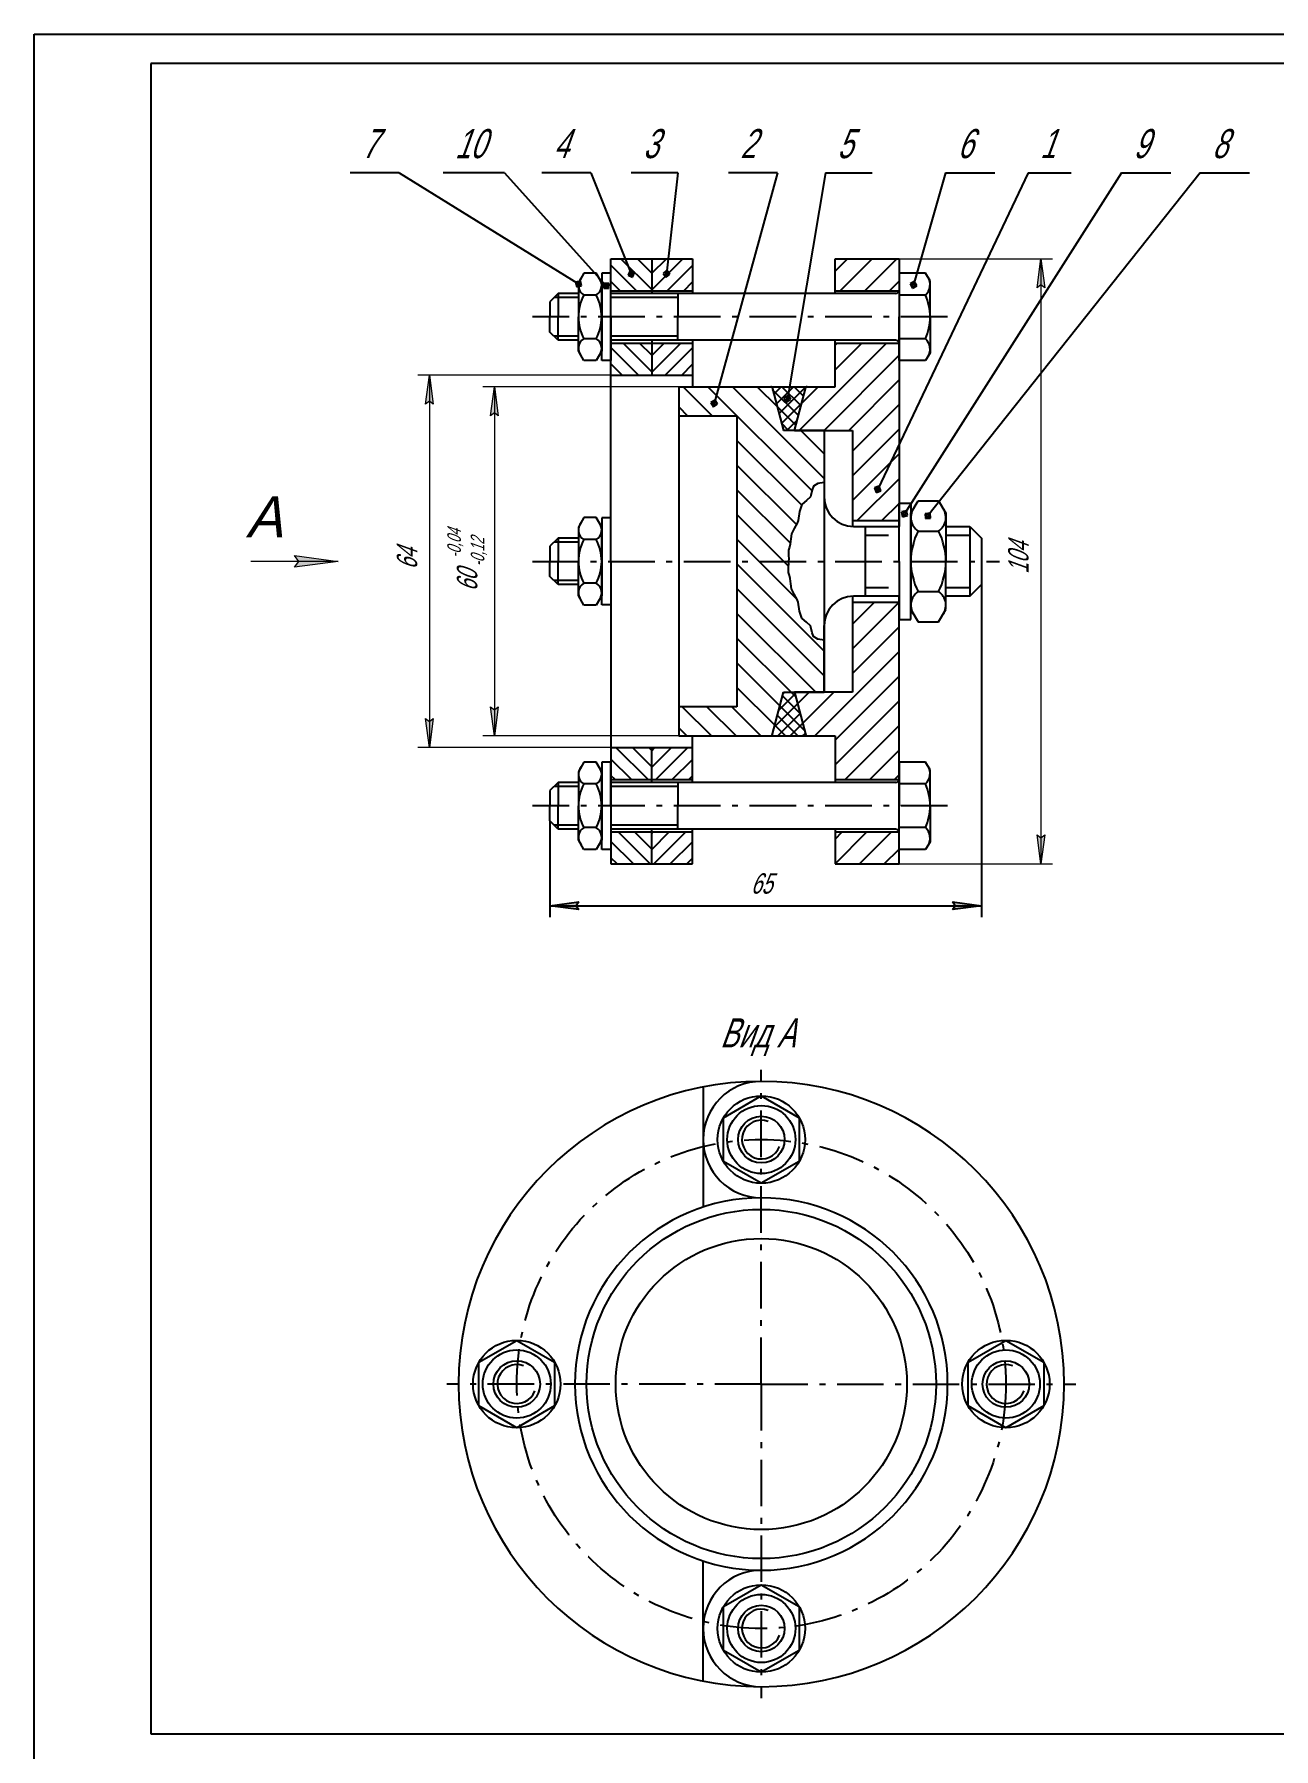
# Model space of a CAD drawing. Extents: x 0 to 841, y 0 to 594.
# Drawn here: x 0 to 212.9, y 299.4 to 594 of the extents above; entities that cross this region are included whole.
import ezdxf

# ---------------------------------------------------------------- set-up
doc = ezdxf.new("R2010")
doc.units = 0
doc.header["$MEASUREMENT"] = 0
for name, pattern in [('K5LT32768', [0]), ('K5LT_AXLED', [13, 8, -2, 1, -2]), ('K5LT_BASIC', [0]), ('K5LT_DASHED', [6, 4, -2]), ('K5LT_THIN', [0]), ('K5LT_THIN_INCLUDED_TO_HATCHING', [0])]:
    doc.linetypes.add(name, pattern=pattern)
doc.layers.add('LAYER0VIEW0', color=7, linetype='Continuous')
doc.styles.add('K5_DIMSTYLE', font='win_eskd.shx', dxfattribs={"width": 0.7, "oblique": 15, "bigfont": 'b_eskd.shx'})
doc.styles.add('K5_TEXTSTYLE', font='win_eskd.shx', dxfattribs={"width": 0.7, "oblique": 15, "bigfont": 'b_eskd.shx'})
doc.styles.get("Standard").update_dxf_attribs({"font": 'cad2win.shx', "width": 0.8, "oblique": 15})
doc.dimstyles.new('K5_DIMSTYLE22', dxfattribs={"dimtxt": 3.5, "dimasz": 1, "dimexe": 2, "dimexo": 0, "dimgap": 1, "dimtad": 1, "dimtxsty": 'K5_DIMSTYLE', "dimblk1": 'K5_OUTSIDE', "dimblk2": 'K5_OUTSIDE', "dimsah": 1, "dimcen": 5, "dimdle": 5, "dimclrd": 7, "dimclre": 7, "dimclrt": 7, "dimadec": 0, "dimazin": 0, "dimtfac": 0.666, "dimtdec": 4, "dimtmove": 0, "dimatfit": 3, "dimfxl": 0, "dimtvp": 1, "dimtolj": 1, "dimtzin": 0, "dimarcsym": 0})
pattern_1 = [(45, (0, 0), (-1.06066, 1.06066), []), (135, (0, 0), (-1.06066, -1.06066), [])]
pattern_2 = [(45, (0, 0), (-1.4142136, 1.4142136), [])]
pattern_3 = [(-45, (0, 0), (1.4142136, 1.4142136), [])]

# ---------------------------------------------------------------- blocks, each defined once
blk = doc.blocks.new('*U22')
at = {"layer": 'LAYER0VIEW0', "color": 7, "linetype": 'K5LT_AXLED'}
for q in [(0, 54), (-54, 0), (0, -54), (54, 0)]:
    blk.add_line((0, 0), q, dxfattribs=at)
blk = doc.blocks.new('*D25')
at = {"layer": 'LAYER0VIEW0'}
for points in [[(0, 0), (5, 0.66), (4.5, 0)], [(5, -0.66), (4.5, 0), (0, 0)], [(74.13, 0), (69.13, 0.66), (69.63, 0)], [(69.13, -0.66), (74.13, 0), (69.63, 0)]]:
    blk.add_hatch(color=7, dxfattribs=at).paths.add_polyline_path(points)
at = {"layer": 'LAYER0VIEW0', "color": 7, "linetype": 'K5LT_THIN'}
for p, q in [((74.13, 59.16), (74.13, -2)), ((0, 14.56), (0, -2)), ((0, 0), (74.13, 0))]:
    blk.add_line(p, q, dxfattribs=at)
at = {"layer": 'LAYER0VIEW0', "color": 7, "linetype": 'K5LT32768'}
for p, q in [((0, 0), (5, 0.66)), ((5, -0.66), (0, 0)), ((5, 0.66), (4.5, 0)), ((4.5, 0), (5, -0.66)), ((69.63, 0), (69.13, 0.66)), ((69.13, 0.66), (74.13, 0)), ((74.13, 0), (69.13, -0.66)), ((69.13, -0.66), (69.63, 0))]:
    blk.add_line(p, q, dxfattribs=at)
at = {"layer": 'LAYER0VIEW0', "color": 7, "style": 'K5_TEXTSTYLE', "oblique": 20, "width": 0.7}
blk.add_text('65', height=3.5, dxfattribs=at).set_placement((34.48, 2.07))
blk = doc.blocks.new('K5_OUTSIDE')
for points in [[(0, 0), (-5, 0.66), (-4.5, 0)], [(-5, -0.66), (0, 0), (-4.5, 0)]]:
    blk.add_hatch(color=7).paths.add_polyline_path(points)
at = {"color": 7, "linetype": 'K5LT_THIN'}
for p, q in [((0, 0), (-7, 0)), ((0, 0), (-5, 0.66)), ((-5, 0.66), (-4.5, 0)), ((-4.5, 0), (-5, -0.66)), ((-5, -0.66), (0, 0))]:
    blk.add_line(p, q, dxfattribs=at)
blk = doc.blocks.new('*L28')
at = {"layer": 'LAYER0VIEW0', "color": 7, "linetype": 'K5LT_THIN'}
for p, q in [((-30.54, 18.93), (-38.97, 18.93)), ((-30.54, 18.93), (0.26, -0.16)), ((0.57, 0.35), (-0.26, 0.16)), ((0, 0), (-0.26, 0.16)), ((-0.26, 0.16), (-0.06, -0.67)), ((0.41, 0.1), (0, 0)), ((0, 0), (0.1, -0.41)), ((0.51, -0.32), (0.41, 0.1)), ((0.77, -0.47), (0.57, 0.35)), ((-0.06, -0.67), (0.77, -0.47)), ((0.1, -0.41), (0.51, -0.32))]:
    blk.add_line(p, q, dxfattribs=at)
at = {"layer": 'LAYER0VIEW0', "color": 7, "style": 'K5_TEXTSTYLE', "oblique": 20, "width": 0.7}
blk.add_text('7', height=5, dxfattribs=at).set_placement((-36.97, 21.46))
blk = doc.blocks.new('*L29')
at = {"layer": 'LAYER0VIEW0', "color": 7, "linetype": 'K5LT_THIN'}
for p, q in [((-17.27, 19.18), (-27.82, 19.18)), ((-17.27, 19.18), (0.2, -0.22)), ((-0.2, 0.22), (-0.25, -0.62)), ((0, 0), (-0.2, 0.22)), ((0.65, 0.18), (-0.2, 0.22)), ((0, 0), (-0.02, -0.42)), ((0.6, -0.67), (0.65, 0.18)), ((-0.25, -0.62), (0.6, -0.67)), ((-0.02, -0.42), (0.4, -0.45)), ((0.42, -0.02), (0, 0)), ((0.4, -0.45), (0.42, -0.02))]:
    blk.add_line(p, q, dxfattribs=at)
at = {"layer": 'LAYER0VIEW0', "color": 7, "style": 'K5_TEXTSTYLE', "oblique": 20, "width": 0.7}
blk.add_text('10', height=5, dxfattribs=at).set_placement((-25.82, 21.71))
blk = doc.blocks.new('*L30')
at = {"layer": 'LAYER0VIEW0', "color": 7, "linetype": 'K5LT_THIN'}
for p, q in [((-6.86, 17.06), (-15.28, 17.06)), ((-6.86, 17.06), (0.11, -0.28)), ((-0.11, 0.28), (-0.44, -0.5)), ((0, 0), (-0.17, -0.39)), ((0, 0), (-0.11, 0.28)), ((0.67, -0.05), (-0.11, 0.28)), ((0.39, -0.17), (0, 0)), ((-0.44, -0.5), (0.34, -0.83)), ((-0.17, -0.39), (0.22, -0.56)), ((0.22, -0.56), (0.39, -0.17)), ((0.34, -0.83), (0.67, -0.05))]:
    blk.add_line(p, q, dxfattribs=at)
at = {"layer": 'LAYER0VIEW0', "color": 7, "style": 'K5_TEXTSTYLE', "oblique": 20, "width": 0.7}
blk.add_text('4', height=5, dxfattribs=at).set_placement((-13.28, 19.59))
blk = doc.blocks.new('*L31')
at = {"layer": 'LAYER0VIEW0', "color": 7, "linetype": 'K5LT_THIN'}
for p, q in [((1.93, 17.04), (-6.1, 17.04)), ((1.93, 17.04), (-0.03, -0.3)), ((0.03, 0.3), (-0.63, -0.23)), ((0, 0), (-0.33, -0.26)), ((0, 0), (0.03, 0.3)), ((0.56, -0.37), (0.03, 0.3)), ((-0.63, -0.23), (-0.1, -0.89)), ((-0.33, -0.26), (-0.07, -0.6)), ((-0.1, -0.89), (0.56, -0.37)), ((-0.07, -0.6), (0.26, -0.33)), ((0.26, -0.33), (0, 0))]:
    blk.add_line(p, q, dxfattribs=at)
at = {"layer": 'LAYER0VIEW0', "color": 7, "style": 'K5_TEXTSTYLE', "oblique": 20, "width": 0.7}
blk.add_text('3', height=5, dxfattribs=at).set_placement((-4.1, 19.57))
blk = doc.blocks.new('*L32')
at = {"layer": 'LAYER0VIEW0', "color": 7, "linetype": 'K5LT_THIN'}
for p, q in [((10.79, 39.31), (-0.08, -0.29)), ((10.79, 39.31), (2.37, 39.31)), ((0.08, 0.29), (-0.66, -0.13)), ((0, 0), (-0.37, -0.21)), ((0, 0), (0.08, 0.29)), ((0.21, -0.37), (0, 0)), ((0.5, -0.45), (0.08, 0.29)), ((-0.66, -0.13), (-0.24, -0.87)), ((-0.37, -0.21), (-0.16, -0.58)), ((-0.24, -0.87), (0.5, -0.45)), ((-0.16, -0.58), (0.21, -0.37))]:
    blk.add_line(p, q, dxfattribs=at)
at = {"layer": 'LAYER0VIEW0', "color": 7, "style": 'K5_TEXTSTYLE', "oblique": 20, "width": 0.7}
blk.add_text('2', height=5, dxfattribs=at).set_placement((4.37, 41.85))
blk = doc.blocks.new('*L33')
at = {"layer": 'LAYER0VIEW0', "color": 7, "linetype": 'K5LT_THIN'}
for p, q in [((6.47, 38.51), (-0.05, -0.3)), ((6.47, 38.51), (14.5, 38.51)), ((0.05, 0.3), (-0.64, -0.2)), ((0, 0), (-0.35, -0.25)), ((0, 0), (0.05, 0.3)), ((0.25, -0.35), (0, 0)), ((0.54, -0.4), (0.05, 0.3)), ((-0.64, -0.2), (-0.15, -0.89)), ((-0.35, -0.25), (-0.1, -0.59)), ((-0.15, -0.89), (0.54, -0.4)), ((-0.1, -0.59), (0.25, -0.35))]:
    blk.add_line(p, q, dxfattribs=at)
at = {"layer": 'LAYER0VIEW0', "color": 7, "style": 'K5_TEXTSTYLE', "oblique": 20, "width": 0.7}
blk.add_text('5', height=5, dxfattribs=at).set_placement((8.47, 41.04))
blk = doc.blocks.new('*L34')
at = {"layer": 'LAYER0VIEW0', "color": 7, "linetype": 'K5LT_THIN'}
for p, q in [((5.45, 18.96), (-0.08, -0.29)), ((5.45, 18.96), (13.88, 18.96)), ((0.08, 0.29), (-0.66, -0.12)), ((0, 0), (-0.37, -0.21)), ((0, 0), (0.08, 0.29)), ((0.49, -0.45), (0.08, 0.29)), ((-0.66, -0.12), (-0.25, -0.86)), ((-0.37, -0.21), (-0.17, -0.58)), ((-0.25, -0.86), (0.49, -0.45)), ((-0.17, -0.58), (0.21, -0.37)), ((0.21, -0.37), (0, 0))]:
    blk.add_line(p, q, dxfattribs=at)
at = {"layer": 'LAYER0VIEW0', "color": 7, "style": 'K5_TEXTSTYLE', "oblique": 20, "width": 0.7}
blk.add_text('6', height=5, dxfattribs=at).set_placement((7.45, 21.49))
blk = doc.blocks.new('*L35')
at = {"layer": 'LAYER0VIEW0', "color": 7, "linetype": 'K5LT_THIN'}
for p, q in [((25.71, 54.09), (-0.13, -0.27)), ((25.71, 54.09), (33.08, 54.09)), ((0.13, 0.27), (-0.67, -0.01)), ((0, 0), (-0.4, -0.14)), ((0, 0), (0.13, 0.27)), ((0.14, -0.4), (0, 0)), ((0.41, -0.53), (0.13, 0.27)), ((-0.67, -0.01), (-0.39, -0.81)), ((-0.4, -0.14), (-0.26, -0.54)), ((-0.39, -0.81), (0.41, -0.53)), ((-0.26, -0.54), (0.14, -0.4))]:
    blk.add_line(p, q, dxfattribs=at)
at = {"layer": 'LAYER0VIEW0', "color": 7, "style": 'K5_TEXTSTYLE', "oblique": 20, "width": 0.7}
blk.add_text('1', height=5, dxfattribs=at).set_placement((27.71, 56.62))
blk = doc.blocks.new('*L36')
at = {"layer": 'LAYER0VIEW0', "color": 7, "linetype": 'K5LT_THIN'}
for p, q in [((37.13, 58.3), (-0.16, -0.25)), ((37.13, 58.3), (45.56, 58.3)), ((0.16, 0.25), (-0.67, 0.07)), ((-0.67, 0.07), (-0.48, -0.76)), ((0, 0), (-0.41, -0.09)), ((0, 0), (0.16, 0.25)), ((0.09, -0.41), (0, 0)), ((0.34, -0.58), (0.16, 0.25)), ((-0.48, -0.76), (0.34, -0.58)), ((-0.41, -0.09), (-0.32, -0.51)), ((-0.32, -0.51), (0.09, -0.41))]:
    blk.add_line(p, q, dxfattribs=at)
at = {"layer": 'LAYER0VIEW0', "color": 7, "style": 'K5_TEXTSTYLE', "oblique": 20, "width": 0.7}
blk.add_text('9', height=5, dxfattribs=at).set_placement((39.13, 60.84))
blk = doc.blocks.new('*L37')
at = {"layer": 'LAYER0VIEW0', "color": 7, "linetype": 'K5LT_THIN'}
for p, q in [((46.61, 58.7), (-0.19, -0.23)), ((46.61, 58.7), (55.03, 58.7)), ((0.19, 0.23), (-0.66, 0.14)), ((-0.66, 0.14), (-0.56, -0.7)), ((0, 0), (-0.42, -0.05)), ((0, 0), (0.19, 0.23)), ((0.05, -0.42), (0, 0)), ((0.28, -0.61), (0.19, 0.23)), ((-0.56, -0.7), (0.28, -0.61)), ((-0.42, -0.05), (-0.37, -0.47)), ((-0.37, -0.47), (0.05, -0.42))]:
    blk.add_line(p, q, dxfattribs=at)
at = {"layer": 'LAYER0VIEW0', "color": 7, "style": 'K5_TEXTSTYLE', "oblique": 20, "width": 0.7}
blk.add_text('8', height=5, dxfattribs=at).set_placement((48.61, 61.24))
blk = doc.blocks.new('*U134')
at = {"layer": 'LAYER0VIEW0', "color": 5, "linetype": 'K5LT_BASIC'}
for p, q in [((0, 7.5), (-1.6, 7.5)), ((-1.6, 7.5), (-1.6, 0)), ((0, 0), (0, 7.5)), ((-1.6, -7.5), (-1.6, 0)), ((0, 0), (0, -7.5)), ((0, -7.5), (-1.6, -7.5))]:
    blk.add_line(p, q, dxfattribs=at)
blk = doc.blocks.new('*U135')
at = {"layer": 'LAYER0VIEW0', "color": 5, "linetype": 'K5LT_BASIC'}
for p, q in [((0, 0), (0, 10)), ((0, 10), (2, 10)), ((2, 10), (2, 0)), ((0, 0), (0, -10)), ((2, -10), (2, 0)), ((0, -10), (2, -10))]:
    blk.add_line(p, q, dxfattribs=at)
blk = doc.blocks.new('*U136')
at = {"layer": 'LAYER0VIEW0', "color": 5, "linetype": 'K5LT_BASIC'}
for p, q in [((0, 8.25), (1.24, 10.39)), ((1.24, 10.39), (4.76, 10.39)), ((4.76, 10.39), (6, 8.25)), ((0, 0), (0, 8.25)), ((6, 8.25), (6, 0)), ((1.24, 5.2), (4.76, 5.2)), ((0, 0), (0, -8.25)), ((6, -8.25), (6, 0)), ((1.24, -5.2), (4.76, -5.2)), ((0, -8.25), (1.24, -10.39)), ((4.76, -10.39), (6, -8.25)), ((1.24, -10.39), (4.76, -10.39))]:
    blk.add_line(p, q, dxfattribs=at)
for centre, radius, start, end in [((2.82, 7.54), 2.83, 141.02, 236.0328), ((3.18, 7.54), 2.83, 303.9672, 38.98), ((11.53, 0), 11.53, 153.2217, 180), ((-5.53, 0), 11.53, 0, 26.7783), ((11.53, 0), 11.53, 180, 206.7783), ((-5.53, 0), 11.53, 333.2217, 0), ((2.82, -7.54), 2.83, 123.9672, 218.98), ((3.18, -7.54), 2.83, 321.02, 56.0328)]:
    blk.add_arc(centre, radius, start, end, dxfattribs=at)
blk = doc.blocks.new('*U137')
at = {"layer": 'LAYER0VIEW0', "color": 5, "linetype": 'K5LT_BASIC'}
blk.add_circle((0, 0), 4, dxfattribs=at)
at = {"layer": 'LAYER0VIEW0', "color": 7, "linetype": 'K5LT_THIN'}
blk.add_arc((0, 0), 3.33, 69.3968, 339.3968, dxfattribs=at)
blk = doc.blocks.new('*U138')
at = {"layer": 'LAYER0VIEW0', "color": 5, "linetype": 'K5LT_BASIC'}
blk.add_circle((0, 0), 4, dxfattribs=at)
at = {"layer": 'LAYER0VIEW0', "color": 7, "linetype": 'K5LT_THIN'}
blk.add_arc((0, 0), 3.33, 69.3968, 339.3968, dxfattribs=at)
blk = doc.blocks.new('*U139')
at = {"layer": 'LAYER0VIEW0', "color": 5, "linetype": 'K5LT_BASIC'}
blk.add_circle((0, 0), 4, dxfattribs=at)
at = {"layer": 'LAYER0VIEW0', "color": 7, "linetype": 'K5LT_THIN'}
blk.add_arc((0, 0), 3.33, 69.3968, 339.3968, dxfattribs=at)
blk = doc.blocks.new('*U140')
at = {"layer": 'LAYER0VIEW0', "color": 5, "linetype": 'K5LT_BASIC'}
blk.add_circle((0, 0), 4, dxfattribs=at)
at = {"layer": 'LAYER0VIEW0', "color": 7, "linetype": 'K5LT_THIN'}
blk.add_arc((0, 0), 3.33, 69.3968, 339.3968, dxfattribs=at)
blk = doc.blocks.new('*U141')
at = {"layer": 'LAYER0VIEW0', "color": 5, "linetype": 'K5LT_BASIC'}
for p, q in [((-3.04, 7.51), (-4, 5.85)), ((-0.96, 7.51), (-3.04, 7.51)), ((0, 5.85), (-0.96, 7.51)), ((-4, 5.85), (-4, 0)), ((-0.96, 3.75), (-3.04, 3.75)), ((0, 0), (0, 5.85)), ((0, 0), (0, -5.85)), ((-4, -5.85), (-4, 0)), ((-3.04, -7.51), (-4, -5.85)), ((-0.96, -3.75), (-3.04, -3.75)), ((0, -5.85), (-0.96, -7.51)), ((-0.96, -7.51), (-3.04, -7.51))]:
    blk.add_line(p, q, dxfattribs=at)
for centre, radius, start, end in [((-2.12, 5.41), 1.89, 137.7836, 240.7756), ((-1.88, 5.41), 1.89, 299.2244, 42.2164), ((3.84, 0), 7.84, 151.4211, 180), ((-7.84, 0), 7.84, 0, 28.5789), ((3.84, 0), 7.84, 180, 208.5789), ((-7.84, 0), 7.84, 331.4211, 0), ((-2.12, -5.41), 1.89, 119.2244, 222.2164), ((-1.88, -5.41), 1.89, 317.7836, 60.7756)]:
    blk.add_arc(centre, radius, start, end, dxfattribs=at)
blk = doc.blocks.new('*U142')
at = {"layer": 'LAYER0VIEW0', "color": 5, "linetype": 'K5LT_BASIC'}
for p, q in [((-3.77, 7.51), (-8.3, 7.51)), ((-8.3, 7.51), (-8.3, 0)), ((-3, 6.18), (-3.77, 7.51)), ((-3, 0), (-3, 6.18)), ((-66.9, 4), (-68.3, 2.6)), ((-66.9, 4), (-66.9, 0)), ((-63.4, 4), (-66.9, 4)), ((-8.9, 4), (-57.8, 4)), ((-46.3, 4), (-46.3, 0)), ((-3.77, 3.75), (-8.3, 3.75)), ((-68.3, 2.6), (-68.3, 0)), ((-68.3, -2.6), (-68.3, 0)), ((-66.9, -4), (-66.9, 0)), ((-46.3, -4), (-46.3, 0)), ((-8.3, -7.51), (-8.3, 0)), ((-3, 0), (-3, -6.18)), ((-66.9, -4), (-68.3, -2.6)), ((-63.4, -4), (-66.9, -4)), ((-8.9, -4), (-57.8, -4)), ((-3.77, -3.75), (-8.3, -3.75)), ((-3.77, -7.51), (-8.3, -7.51)), ((-3, -6.18), (-3.77, -7.51))]:
    blk.add_line(p, q, dxfattribs=at)
at = {"layer": 'LAYER0VIEW0', "color": 7, "linetype": 'K5LT_THIN'}
for p, q in [((-63.4, 3.32), (-67.58, 3.32)), ((-46.3, 3.32), (-57.8, 3.32)), ((-63.4, -3.32), (-67.58, -3.32)), ((-46.3, -3.32), (-57.8, -3.32))]:
    blk.add_line(p, q, dxfattribs=at)
at = {"layer": 'LAYER0VIEW0', "color": 7, "linetype": 'K5LT_AXLED'}
blk.add_line((0, 0), (-71.3, 0), dxfattribs=at)
at = {"layer": 'LAYER0VIEW0', "color": 5, "linetype": 'K5LT_BASIC'}
for centre, radius, start, end in [((-5.43, 5.53), 2.43, 313.0482, 32.769), ((-8.9, 4.6), 0.6, 270, 0), ((-12.55, 0), 9.55, 0, 23.1373), ((-12.55, 0), 9.55, 336.8627, 0), ((-8.9, -4.6), 0.6, 0, 90), ((-5.43, -5.53), 2.43, 327.231, 46.9518)]:
    blk.add_arc(centre, radius, start, end, dxfattribs=at)
blk = doc.blocks.new('*U143')
at = {"layer": 'LAYER0VIEW0', "color": 5, "linetype": 'K5LT_BASIC'}
for p, q in [((-3.77, 7.51), (-8.3, 7.51)), ((-8.3, 7.51), (-8.3, 0)), ((-3, 6.18), (-3.77, 7.51)), ((-3, 0), (-3, 6.18)), ((-66.9, 4), (-68.3, 2.6)), ((-66.9, 4), (-66.9, 0)), ((-63.4, 4), (-66.9, 4)), ((-8.9, 4), (-57.8, 4)), ((-46.3, 4), (-46.3, 0)), ((-3.77, 3.75), (-8.3, 3.75)), ((-68.3, 2.6), (-68.3, 0)), ((-68.3, -2.6), (-68.3, 0)), ((-66.9, -4), (-66.9, 0)), ((-46.3, -4), (-46.3, 0)), ((-8.3, -7.51), (-8.3, 0)), ((-3, 0), (-3, -6.18)), ((-66.9, -4), (-68.3, -2.6)), ((-63.4, -4), (-66.9, -4)), ((-8.9, -4), (-57.8, -4)), ((-3.77, -3.75), (-8.3, -3.75)), ((-3.77, -7.51), (-8.3, -7.51)), ((-3, -6.18), (-3.77, -7.51))]:
    blk.add_line(p, q, dxfattribs=at)
at = {"layer": 'LAYER0VIEW0', "color": 7, "linetype": 'K5LT_THIN'}
for p, q in [((-63.4, 3.32), (-67.58, 3.32)), ((-46.3, 3.32), (-57.8, 3.32)), ((-63.4, -3.32), (-67.58, -3.32)), ((-46.3, -3.32), (-57.8, -3.32))]:
    blk.add_line(p, q, dxfattribs=at)
at = {"layer": 'LAYER0VIEW0', "color": 7, "linetype": 'K5LT_AXLED'}
blk.add_line((0, 0), (-71.3, 0), dxfattribs=at)
at = {"layer": 'LAYER0VIEW0', "color": 5, "linetype": 'K5LT_BASIC'}
for centre, radius, start, end in [((-5.43, 5.53), 2.43, 313.0482, 32.769), ((-8.9, 4.6), 0.6, 270, 0), ((-12.55, 0), 9.55, 0, 23.1373), ((-12.55, 0), 9.55, 336.8627, 0), ((-8.9, -4.6), 0.6, 0, 90), ((-5.43, -5.53), 2.43, 327.231, 46.9518)]:
    blk.add_arc(centre, radius, start, end, dxfattribs=at)
blk = doc.blocks.new('*U144')
at = {"layer": 'LAYER0VIEW0', "color": 5, "linetype": 'K5LT_BASIC'}
for p, q in [((-3.04, 7.51), (-4, 5.85)), ((-0.96, 7.51), (-3.04, 7.51)), ((0, 5.85), (-0.96, 7.51)), ((-4, 5.85), (-4, 0)), ((-0.96, 3.75), (-3.04, 3.75)), ((0, 0), (0, 5.85)), ((0, 0), (0, -5.85)), ((-4, -5.85), (-4, 0)), ((-3.04, -7.51), (-4, -5.85)), ((-0.96, -3.75), (-3.04, -3.75)), ((0, -5.85), (-0.96, -7.51)), ((-0.96, -7.51), (-3.04, -7.51))]:
    blk.add_line(p, q, dxfattribs=at)
for centre, radius, start, end in [((-2.12, 5.41), 1.89, 137.7836, 240.7756), ((-1.88, 5.41), 1.89, 299.2244, 42.2164), ((3.84, 0), 7.84, 151.4211, 180), ((-7.84, 0), 7.84, 0, 28.5789), ((3.84, 0), 7.84, 180, 208.5789), ((-7.84, 0), 7.84, 331.4211, 0), ((-2.12, -5.41), 1.89, 119.2244, 222.2164), ((-1.88, -5.41), 1.89, 317.7836, 60.7756)]:
    blk.add_arc(centre, radius, start, end, dxfattribs=at)
blk = doc.blocks.new('*U145')
at = {"layer": 'LAYER0VIEW0', "color": 5, "linetype": 'K5LT_BASIC'}
for p, q in [((0, 7.5), (-1.6, 7.5)), ((-1.6, 7.5), (-1.6, 0)), ((0, 0), (0, 7.5)), ((-1.6, -7.5), (-1.6, 0)), ((0, 0), (0, -7.5)), ((0, -7.5), (-1.6, -7.5))]:
    blk.add_line(p, q, dxfattribs=at)
blk = doc.blocks.new('*U146')
at = {"layer": 'LAYER0VIEW0', "color": 5, "linetype": 'K5LT_BASIC'}
for p, q in [((0, 8), (-1.4, 6.6)), ((-1.4, 6.6), (-1.4, 4)), ((0, 8), (0, 4)), ((3.5, 8), (0, 8)), ((-1.4, 1.4), (-1.4, 4)), ((0, 0), (0, 4)), ((0, 0), (-1.4, 1.4)), ((3.5, 0), (0, 0))]:
    blk.add_line(p, q, dxfattribs=at)
at = {"layer": 'LAYER0VIEW0', "color": 7, "linetype": 'K5LT_THIN'}
for p, q in [((3.5, 7.32), (-0.68, 7.32)), ((3.5, 0.68), (-0.68, 0.68))]:
    blk.add_line(p, q, dxfattribs=at)
blk = doc.blocks.new('*U147')
at = {"layer": 'LAYER0VIEW0', "color": 5, "linetype": 'K5LT_BASIC'}
for p, q in [((-3.04, 7.51), (-4, 5.85)), ((-0.96, 7.51), (-3.04, 7.51)), ((0, 5.85), (-0.96, 7.51)), ((-4, 5.85), (-4, 0)), ((-0.96, 3.75), (-3.04, 3.75)), ((0, 0), (0, 5.85)), ((0, 0), (0, -5.85)), ((-4, -5.85), (-4, 0)), ((-3.04, -7.51), (-4, -5.85)), ((-0.96, -3.75), (-3.04, -3.75)), ((0, -5.85), (-0.96, -7.51)), ((-0.96, -7.51), (-3.04, -7.51))]:
    blk.add_line(p, q, dxfattribs=at)
for centre, radius, start, end in [((-2.12, 5.41), 1.89, 137.7836, 240.7756), ((-1.88, 5.41), 1.89, 299.2244, 42.2164), ((3.84, 0), 7.84, 151.4211, 180), ((-7.84, 0), 7.84, 0, 28.5789), ((3.84, 0), 7.84, 180, 208.5789), ((-7.84, 0), 7.84, 331.4211, 0), ((-2.12, -5.41), 1.89, 119.2244, 222.2164), ((-1.88, -5.41), 1.89, 317.7836, 60.7756)]:
    blk.add_arc(centre, radius, start, end, dxfattribs=at)
blk = doc.blocks.new('*U148')
at = {"layer": 'LAYER0VIEW0', "color": 5, "linetype": 'K5LT_BASIC'}
for p, q in [((0, 7.5), (-1.6, 7.5)), ((-1.6, 7.5), (-1.6, 0)), ((0, 0), (0, 7.5)), ((-1.6, -7.5), (-1.6, 0)), ((0, 0), (0, -7.5)), ((0, -7.5), (-1.6, -7.5))]:
    blk.add_line(p, q, dxfattribs=at)
blk = doc.blocks.new('*U149')
at = {"layer": 'LAYER0VIEW0', "color": 5, "linetype": 'K5LT_BASIC'}
for p, q in [((0, 0), (6.5, 3.75)), ((6.5, 3.75), (13, 0)), ((0, -7.51), (0, 0)), ((13, 0), (13, -7.51)), ((6.5, -11.26), (0, -7.51)), ((13, -7.51), (6.5, -11.26))]:
    blk.add_line(p, q, dxfattribs=at)
blk.add_circle((6.5, -3.75), 5.85, dxfattribs=at)
blk = doc.blocks.new('*U150')
at = {"layer": 'LAYER0VIEW0', "color": 5, "linetype": 'K5LT_BASIC'}
for p, q in [((0, 0), (6.5, 3.75)), ((6.5, 3.75), (13, 0)), ((0, -7.51), (0, 0)), ((13, 0), (13, -7.51)), ((6.5, -11.26), (0, -7.51)), ((13, -7.51), (6.5, -11.26))]:
    blk.add_line(p, q, dxfattribs=at)
blk.add_circle((6.5, -3.75), 5.85, dxfattribs=at)
blk = doc.blocks.new('*U151')
at = {"layer": 'LAYER0VIEW0', "color": 5, "linetype": 'K5LT_BASIC'}
for p, q in [((0, 0), (6.5, 3.75)), ((6.5, 3.75), (13, 0)), ((0, -7.51), (0, 0)), ((13, 0), (13, -7.51)), ((6.5, -11.26), (0, -7.51)), ((13, -7.51), (6.5, -11.26))]:
    blk.add_line(p, q, dxfattribs=at)
blk.add_circle((6.5, -3.75), 5.85, dxfattribs=at)
blk = doc.blocks.new('*U152')
at = {"layer": 'LAYER0VIEW0', "color": 5, "linetype": 'K5LT_BASIC'}
for p, q in [((0, 0), (6.5, 3.75)), ((6.5, 3.75), (13, 0)), ((0, -7.51), (0, 0)), ((13, 0), (13, -7.51)), ((6.5, -11.26), (0, -7.51)), ((13, -7.51), (6.5, -11.26))]:
    blk.add_line(p, q, dxfattribs=at)
blk.add_circle((6.5, -3.75), 5.85, dxfattribs=at)
blk = doc.blocks.new('*S197')
at = {"layer": 'LAYER0VIEW0', "color": 7, "linetype": 'K5LT_THIN'}
for p, q in [((0, 0), (0, 594)), ((0, 594), (841, 594))]:
    blk.add_line(p, q, dxfattribs=at)

msp = doc.modelspace()

# ---------------------------------------------------------------- hatches: boundary and pattern name
at = {"layer": 'LAYER0VIEW0'}
h = msp.add_hatch(dxfattribs=at)
h.set_pattern_fill('МЕТАЛЛ', color=256, style=0, pattern_type=0)
h.set_pattern_definition(pattern_3)
h.paths.add_polyline_path([(106.041, 555.448), (99.041, 555.448), (99.041, 549.948), (106.041, 549.948)])
h.paths.add_polyline_path([(99.041, 535.448), (106.041, 535.448), (106.041, 540.948), (99.041, 540.948)])
h = msp.add_hatch(dxfattribs=at)
h.set_pattern_fill('МЕТАЛЛ', color=256, style=0, pattern_type=0)
h.set_pattern_definition(pattern_2)
h.paths.add_polyline_path([(106.041, 549.948), (113.041, 549.948), (113.041, 555.448), (106.041, 555.448)])
h.paths.add_polyline_path([(113.041, 535.448), (113.041, 540.948), (106.041, 540.948), (106.041, 535.448)])
h = msp.add_hatch(dxfattribs=at)
h.set_pattern_fill('МЕТАЛЛ', color=256, style=0, pattern_type=0)
h.set_pattern_definition([(45, (0, 0), (-2.12132, 2.12132), [])])
edge = h.paths.add_edge_path()
edge.add_line((148.541, 510.448), (148.541, 540.948))
edge.add_line((148.541, 540.948), (137.541, 540.948))
edge.add_line((137.541, 540.948), (137.541, 533.448))
edge.add_line((137.541, 533.448), (132.704, 533.448))
edge.add_arc((132.704, 533.248), 0.2, 90, 165)
edge.add_line((132.511, 533.3), (130.541, 525.948))
edge.add_line((130.541, 525.948), (140.541, 525.948))
edge.add_line((140.541, 525.948), (140.541, 510.448))
edge.add_line((140.541, 510.448), (148.541, 510.448))
h.paths.add_polyline_path([(137.541, 549.948), (148.541, 549.948), (148.541, 555.448), (137.541, 555.448)])
edge = h.paths.add_edge_path()
edge.add_line((148.541, 465.948), (148.541, 496.448))
edge.add_line((148.541, 496.448), (140.541, 496.448))
edge.add_line((140.541, 496.448), (140.541, 480.948))
edge.add_line((140.541, 480.948), (130.541, 480.948))
edge.add_line((130.541, 480.948), (132.511, 473.597))
edge.add_arc((132.704, 473.648), 0.2, 195, 270)
edge.add_line((132.704, 473.448), (137.541, 473.448))
edge.add_line((137.541, 473.448), (137.541, 465.948))
edge.add_line((137.541, 465.948), (148.541, 465.948))
h.paths.add_polyline_path([(137.541, 451.448), (148.541, 451.448), (148.541, 456.948), (137.541, 456.948)])
at = {"layer": 'LAYER0VIEW0', "lineweight": 0}
for points in [[(172.863, 550.948), (172.863, 555.448), (172.205, 550.448)], [(173.521, 550.448), (172.863, 555.448), (172.863, 550.948)], [(67.867, 530.948), (67.867, 535.448), (67.209, 530.448)], [(68.525, 530.448), (67.867, 535.448), (67.867, 530.948)], [(79.01, 528.948), (79.01, 533.448), (78.352, 528.448)], [(79.668, 528.448), (79.01, 533.448), (79.01, 528.948)], [(52.161, 503.448), (45.411, 503.448), (44.661, 504.436)], [(44.661, 502.461), (52.161, 503.448), (45.411, 503.448)], [(79.01, 473.448), (79.01, 477.948), (78.352, 478.448)], [(79.01, 473.448), (79.668, 478.448), (79.01, 477.948)], [(67.867, 471.448), (67.867, 475.948), (67.209, 476.448)], [(67.867, 471.448), (68.525, 476.448), (67.867, 475.948)], [(172.863, 451.448), (172.863, 455.948), (172.205, 456.448)], [(172.863, 451.448), (173.521, 456.448), (172.863, 455.948)]]:
    msp.add_hatch(color=7, dxfattribs=at).paths.add_polyline_path(points)
at = {"layer": 'LAYER0VIEW0'}
h = msp.add_hatch(dxfattribs=at)
h.set_pattern_fill('МЕТАЛЛ', color=256, style=0, pattern_type=0)
h.set_pattern_definition([(-45, (0, 0), (2.12132, 2.12132), [])])
edge = h.paths.add_edge_path()
edge.add_line((135.674, 525.948), (128.674, 525.948))
edge.add_line((128.674, 525.948), (126.704, 533.3))
edge.add_arc((126.511, 533.248), 0.2, 15, 90)
edge.add_line((126.511, 533.448), (110.674, 533.448))
edge.add_line((110.674, 533.448), (110.674, 528.448))
edge.add_line((110.674, 528.448), (120.674, 528.448))
edge.add_line((120.674, 528.448), (120.674, 478.448))
edge.add_line((120.674, 478.448), (110.674, 478.448))
edge.add_line((110.674, 478.448), (110.674, 473.448))
edge.add_line((110.674, 473.448), (126.511, 473.448))
edge.add_arc((126.511, 473.648), 0.2, 270, 345)
edge.add_line((126.704, 473.597), (128.674, 480.948))
edge.add_line((128.674, 480.948), (135.674, 480.948))
edge.add_line((135.674, 480.948), (135.674, 489.924))
edge.add_line((135.674, 489.924), (134.576, 490.068))
edge.add_line((134.576, 490.068), (133.814, 490.535))
edge.add_line((133.814, 490.535), (133.562, 491.164))
edge.add_line((133.562, 491.164), (133.388, 492.162))
edge.add_line((133.388, 492.162), (133.29, 492.366))
edge.add_line((133.29, 492.366), (132.624, 492.986))
edge.add_line((132.624, 492.986), (131.85, 493.619))
edge.add_line((131.85, 493.619), (131.808, 493.674))
edge.add_line((131.808, 493.674), (131.387, 494.874))
edge.add_line((131.387, 494.874), (131.169, 496.434))
edge.add_line((131.169, 496.434), (131.023, 496.901))
edge.add_line((131.023, 496.901), (130.52, 497.81))
edge.add_line((130.52, 497.81), (130.064, 498.732))
edge.add_line((130.064, 498.732), (129.934, 499.605))
edge.add_line((129.934, 499.605), (129.832, 500.49))
edge.add_line((129.832, 500.49), (129.675, 500.995))
edge.add_line((129.675, 500.995), (129.541, 501.502))
edge.add_line((129.541, 501.502), (129.524, 502.007))
edge.add_line((129.524, 502.007), (129.541, 502.516))
edge.add_line((129.541, 502.516), (129.559, 502.98))
edge.add_line((129.559, 502.98), (129.541, 503.448))
edge.add_line((129.541, 503.448), (129.559, 503.917))
edge.add_line((129.559, 503.917), (129.541, 504.381))
edge.add_line((129.541, 504.381), (129.524, 504.89))
edge.add_line((129.524, 504.89), (129.541, 505.395))
edge.add_line((129.541, 505.395), (129.675, 505.902))
edge.add_line((129.675, 505.902), (129.832, 506.406))
edge.add_line((129.832, 506.406), (129.934, 507.292))
edge.add_line((129.934, 507.292), (130.064, 508.165))
edge.add_line((130.064, 508.165), (130.52, 509.087))
edge.add_line((130.52, 509.087), (131.023, 509.996))
edge.add_line((131.023, 509.996), (131.292, 511.236))
edge.add_line((131.292, 511.236), (131.614, 512.878))
edge.add_line((131.614, 512.878), (131.808, 513.223))
edge.add_line((131.808, 513.223), (132.483, 513.813))
edge.add_line((132.483, 513.813), (133.241, 514.458))
edge.add_line((133.241, 514.458), (133.29, 514.531))
edge.add_line((133.29, 514.531), (133.491, 515.191))
edge.add_line((133.491, 515.191), (133.679, 516.158))
edge.add_line((133.679, 516.158), (133.814, 516.362))
edge.add_line((133.814, 516.362), (134.576, 516.828))
edge.add_line((134.576, 516.828), (135.674, 516.972))
edge.add_line((135.674, 516.972), (135.674, 525.948))
h = msp.add_hatch(dxfattribs=at)
h.set_pattern_fill('НЕМЕТАЛЛ', color=256, style=0, pattern_type=0)
h.set_pattern_definition(pattern_1)
edge = h.paths.add_edge_path()
edge.add_line((132.704, 533.448), (126.511, 533.448))
edge.add_arc((126.511, 533.248), 0.2, 375, 450, ccw=False)
edge.add_line((126.704, 533.3), (128.674, 525.948))
edge.add_line((128.674, 525.948), (130.541, 525.948))
edge.add_line((130.541, 525.948), (132.511, 533.3))
edge.add_arc((132.704, 533.248), 0.2, 450, 525, ccw=False)
h = msp.add_hatch(dxfattribs=at)
h.set_pattern_fill('НЕМЕТАЛЛ', color=256, style=0, pattern_type=0)
h.set_pattern_definition(pattern_1)
edge = h.paths.add_edge_path()
edge.add_line((132.704, 473.448), (126.511, 473.448))
edge.add_arc((126.511, 473.648), 0.2, 270, 345)
edge.add_line((126.704, 473.597), (128.674, 480.948))
edge.add_line((128.674, 480.948), (130.541, 480.948))
edge.add_line((130.541, 480.948), (132.511, 473.597))
edge.add_arc((132.704, 473.648), 0.2, 195, 270)
h = msp.add_hatch(dxfattribs=at)
h.set_pattern_fill('МЕТАЛЛ', color=256, style=0, pattern_type=0)
h.set_pattern_definition(pattern_3)
h.paths.add_polyline_path([(106.041, 451.448), (99.041, 451.448), (99.041, 456.948), (106.041, 456.948)])
h.paths.add_polyline_path([(99.041, 471.448), (106.041, 471.448), (106.041, 465.948), (99.041, 465.948)])
h = msp.add_hatch(dxfattribs=at)
h.set_pattern_fill('МЕТАЛЛ', color=256, style=0, pattern_type=0)
h.set_pattern_definition(pattern_2)
h.paths.add_polyline_path([(106.041, 456.948), (113.041, 456.948), (113.041, 451.448), (106.041, 451.448)])
h.paths.add_polyline_path([(113.041, 471.448), (113.041, 465.948), (106.041, 465.948), (106.041, 471.448)])

# ---------------------------------------------------------------- linework, layer by layer
at = {"layer": 'LAYER0VIEW0', "color": 5, "linetype": 'K5LT_BASIC'}
for p, q in [((20, 589), (20, 302)), ((415.5, 589), (20, 589)), ((99.041, 503.448), (99.041, 555.448)), ((99.041, 555.448), (113.041, 555.448)), ((106.041, 555.448), (106.041, 549.448)), ((113.041, 555.448), (113.041, 549.448)), ((137.541, 555.448), (148.541, 555.448)), ((137.541, 549.448), (137.541, 555.448)), ((148.541, 555.448), (148.541, 509.448)), ((99.041, 549.948), (113.041, 549.948)), ((137.541, 549.948), (148.541, 549.948)), ((99.041, 540.948), (113.041, 540.948)), ((106.041, 541.448), (106.041, 535.448)), ((113.041, 541.448), (113.041, 533.448)), ((137.541, 533.448), (137.541, 541.448)), ((137.541, 540.948), (148.541, 540.948)), ((99.041, 535.448), (113.041, 535.448)), ((110.674, 533.448), (110.674, 473.448)), ((110.674, 533.448), (126.511, 533.448)), ((126.511, 533.448), (132.704, 533.448)), ((126.704, 533.3), (128.674, 525.948)), ((130.541, 525.948), (132.511, 533.3)), ((132.704, 533.448), (137.541, 533.448)), ((110.674, 528.448), (120.674, 528.448)), ((120.674, 528.448), (120.674, 478.448)), ((135.674, 525.948), (128.674, 525.948)), ((130.541, 525.948), (140.541, 525.948)), ((135.674, 525.948), (135.674, 514.448)), ((135.674, 525.948), (135.674, 480.948)), ((140.541, 525.948), (140.541, 509.45)), ((140.541, 510.448), (148.541, 510.448)), ((140.674, 509.448), (148.541, 509.448)), ((142.674, 509.448), (142.674, 497.448)), ((156.541, 509.448), (160.674, 509.448)), ((160.674, 509.448), (162.674, 507.448)), ((160.674, 509.448), (160.674, 497.448)), ((162.674, 507.448), (162.674, 499.448)), ((99.041, 503.448), (99.041, 451.448)), ((160.674, 497.448), (162.674, 499.448)), ((140.541, 497.447), (140.541, 480.948)), ((140.541, 496.448), (148.541, 496.448)), ((148.541, 497.448), (140.674, 497.448)), ((148.541, 451.448), (148.541, 497.448)), ((160.674, 497.448), (156.541, 497.448)), ((135.674, 480.948), (135.674, 492.448)), ((126.704, 473.597), (128.674, 480.948)), ((128.674, 480.948), (135.674, 480.948)), ((140.541, 480.948), (130.541, 480.948)), ((130.541, 480.948), (132.511, 473.597)), ((120.674, 478.448), (110.674, 478.448)), ((99.041, 471.448), (113.041, 471.448)), ((106.041, 465.448), (106.041, 471.448)), ((110.674, 473.448), (126.511, 473.448)), ((113.041, 465.448), (113.041, 473.448)), ((126.511, 473.448), (132.704, 473.448)), ((132.704, 473.448), (137.541, 473.448)), ((137.541, 473.448), (137.541, 465.448)), ((99.041, 465.948), (113.041, 465.948)), ((137.541, 465.948), (148.541, 465.948)), ((99.041, 456.948), (113.041, 456.948)), ((106.041, 451.448), (106.041, 457.448)), ((113.041, 451.448), (113.041, 457.448)), ((137.541, 457.448), (137.541, 451.448)), ((137.541, 456.948), (148.541, 456.948)), ((99.041, 451.448), (113.041, 451.448)), ((137.541, 451.448), (148.541, 451.448)), ((114.859, 413.131), (114.859, 392.499)), ((114.859, 311.072), (114.859, 331.704)), ((20, 302), (415.5, 302))]:
    msp.add_line(p, q, dxfattribs=at)
at = {"layer": 'LAYER0VIEW0', "color": 7, "lineweight": 0}
for p, q in [((148.541, 555.448), (174.863, 555.448)), ((172.205, 550.448), (172.863, 555.448)), ((172.863, 555.448), (173.521, 550.448)), ((172.863, 555.448), (172.863, 451.448)), ((172.863, 550.948), (172.205, 550.448)), ((173.521, 550.448), (172.863, 550.948)), ((99.041, 535.448), (65.867, 535.448)), ((67.209, 530.448), (67.867, 535.448)), ((67.867, 535.448), (68.525, 530.448)), ((67.867, 535.448), (67.867, 471.448)), ((110.674, 533.448), (77.01, 533.448)), ((78.352, 528.448), (79.01, 533.448)), ((79.01, 533.448), (79.668, 528.448)), ((79.01, 533.448), (79.01, 473.448)), ((67.867, 530.948), (67.209, 530.448)), ((68.525, 530.448), (67.867, 530.948)), ((79.01, 528.948), (78.352, 528.448)), ((79.668, 528.448), (79.01, 528.948)), ((79.01, 473.448), (78.352, 478.448)), ((78.352, 478.448), (79.01, 477.948)), ((79.01, 477.948), (79.668, 478.448)), ((79.668, 478.448), (79.01, 473.448)), ((67.867, 471.448), (67.209, 476.448)), ((67.209, 476.448), (67.867, 475.948)), ((67.867, 475.948), (68.525, 476.448)), ((68.525, 476.448), (67.867, 471.448)), ((99.041, 471.448), (65.867, 471.448)), ((110.674, 473.448), (77.01, 473.448)), ((172.863, 451.448), (172.205, 456.448)), ((172.205, 456.448), (172.863, 455.948)), ((172.863, 455.948), (173.521, 456.448)), ((173.521, 456.448), (172.863, 451.448)), ((148.541, 451.448), (174.863, 451.448))]:
    msp.add_line(p, q, dxfattribs=at)
at = {"layer": 'LAYER0VIEW0', "color": 7, "linetype": 'K5LT_DASHED'}
for p, q in [((142.674, 507.948), (148.541, 507.948)), ((156.541, 507.948), (162.174, 507.948)), ((142.674, 498.948), (148.541, 498.948)), ((156.541, 498.948), (162.174, 498.948))]:
    msp.add_line(p, q, dxfattribs=at)
at = {"layer": 'LAYER0VIEW0', "color": 7, "linetype": 'K5LT32768', "lineweight": 0}
for p, q in [((45.411, 503.448), (44.661, 504.436)), ((44.661, 504.436), (52.161, 503.448)), ((52.161, 503.448), (44.661, 502.461)), ((44.661, 502.461), (45.411, 503.448))]:
    msp.add_line(p, q, dxfattribs=at)
at = {"layer": 'LAYER0VIEW0', "color": 7, "linetype": 'K5LT_THIN', "lineweight": 0}
msp.add_line((52.161, 503.448), (37.161, 503.448), dxfattribs=at)
at = {"layer": 'LAYER0VIEW0', "color": 7, "linetype": 'K5LT_AXLED'}
msp.add_line((85.541, 503.448), (165.734, 503.448), dxfattribs=at)
at = {"layer": 'LAYER0VIEW0', "color": 7, "linetype": 'K5LT_THIN_INCLUDED_TO_HATCHING'}
for points in [[(135.674, 516.972), (134.576, 516.828), (133.814, 516.362), (133.562, 515.733), (133.388, 514.735), (133.29, 514.531), (132.624, 513.911), (131.85, 513.278), (131.808, 513.223), (131.387, 512.023), (131.169, 510.463), (131.023, 509.996), (130.52, 509.087), (130.064, 508.165), (129.934, 507.292), (129.832, 506.406), (129.675, 505.902), (129.541, 505.395), (129.524, 504.89), (129.541, 504.381), (129.559, 503.917), (129.541, 503.448)], [(135.674, 489.924), (134.576, 490.068), (133.814, 490.535), (133.562, 491.164), (133.388, 492.162), (133.29, 492.366), (132.624, 492.986), (131.85, 493.619), (131.808, 493.674), (131.387, 494.874), (131.169, 496.434), (131.023, 496.901), (130.52, 497.81), (130.064, 498.732), (129.934, 499.605), (129.832, 500.49), (129.675, 500.995), (129.541, 501.502), (129.524, 502.007), (129.541, 502.516), (129.559, 502.98), (129.541, 503.448)]]:
    msp.add_lwpolyline(points, dxfattribs=at)
at = {"layer": 'LAYER0VIEW0', "color": 5, "linetype": 'K5LT_BASIC'}
for centre, radius in [((124.859, 404.101), 7.506), ((124.859, 362.101), 30), ((124.859, 362.101), 25), ((82.859, 362.101), 7.506), ((166.859, 362.101), 7.506), ((124.859, 320.101), 7.506)]:
    msp.add_circle(centre, radius, dxfattribs=at)
at = {"layer": 'LAYER0VIEW0', "color": 7, "linetype": 'K5LT_AXLED'}
msp.add_circle((124.859, 362.101), 42, dxfattribs=at)
at = {"layer": 'LAYER0VIEW0', "color": 5, "linetype": 'K5LT_BASIC'}
for centre, radius, start, end in [((126.511, 533.248), 0.2, 15, 90), ((132.704, 533.248), 0.2, 90, 165), ((140.674, 514.448), 5, 180, 270), ((140.674, 492.448), 5, 90, 180), ((126.511, 473.648), 0.2, 270, 345), ((126.511, 473.648), 0.2, 270, 345), ((132.704, 473.648), 0.2, 195, 270), ((132.704, 473.648), 0.2, 195, 270), ((124.859, 362.101), 52, 90, 270), ((124.859, 404.101), 10, 90, 270), ((124.859, 362.101), 52, 270, 90), ((124.859, 362.101), 32, 90, 270), ((124.859, 362.101), 32, 270, 90), ((124.859, 320.101), 10, 90, 270)]:
    msp.add_arc(centre, radius, start, end, dxfattribs=at)

# ---------------------------------------------------------------- block references
at = {"layer": 'LAYER0VIEW0'}
for name, p in [('*S197', (0, 0)), ('*L28', (93.212, 551.259)), ('*L29', (98.038, 551.006)), ('*L30', (102.421, 553.129)), ('*L31', (108.61, 553.149)), ('*L32', (116.858, 530.875)), ('*L33', (129.392, 531.676)), ('*L35', (144.993, 516.098)), ('*L36', (149.606, 511.881)), ('*L34', (151.055, 551.231)), ('*L37', (153.639, 511.481)), ('*U142', (156.841, 545.448)), ('*U141', (97.441, 545.448)), ('*U134', (99.041, 545.448)), ('*U135', (148.541, 503.448)), ('*U136', (150.541, 503.448)), ('*U147', (97.441, 503.448)), ('*U148', (99.041, 503.448)), ('*U146', (89.941, 499.448)), ('*U143', (156.841, 461.448)), ('*U144', (97.441, 461.448)), ('*U145', (99.041, 461.448)), ('*U22', (124.859, 362.101)), ('*U149', (118.359, 407.854)), ('*U137', (124.859, 404.101)), ('*U152', (76.359, 365.854)), ('*U150', (160.359, 365.854)), ('*U140', (82.859, 362.101)), ('*U138', (166.859, 362.101)), ('*U151', (118.359, 323.854)), ('*U139', (124.859, 320.101))]:
    msp.add_blockref(name, p, dxfattribs=at)

# ---------------------------------------------------------------- texts
at = {"layer": 'LAYER0VIEW0', "color": 7, "lineweight": 0, "oblique": 15}
msp.add_text('А', height=7, dxfattribs=at).set_placement((36.345, 507.599))
at = {"layer": 'LAYER0VIEW0', "color": 7, "lineweight": 0, "oblique": 20, "width": 0.7}
for s, height, p in [('-0,04', 2.3333, (73.264, 503.995)), ('-0,12', 2.3333, (77.294, 502.528)), ('104', 3.5, (170.752, 501.298)), ('64', 3.5, (65.756, 502.039)), ('60', 3.5, (76.08, 498.292))]:
    msp.add_text(s, height=height, rotation=90, dxfattribs=at).set_placement(p)
at = {"layer": 'LAYER0VIEW0', "color": 7, "style": 'K5_TEXTSTYLE', "oblique": 20, "width": 0.7}
msp.add_text('Вид А', height=5, dxfattribs=at).set_placement((117.751, 419.927))

# ---------------------------------------------------------------- dimensions: what is measured, and where the dimension line sits
at = {"layer": 'LAYER0VIEW0'}
dim = msp.add_linear_dim(base=(88.541, 444.286), p1=(88.541, 458.848), p2=(162.674, 503.448), text='65', dimstyle='K5_DIMSTYLE22', override={"dimpost": ' '}, dxfattribs=at)
dim.commit()
dim.dimension.update_dxf_attribs({"geometry": '*D25', "text_midpoint": (123.02, 446.36), "dimtype": 160, "insert": (88.541, 444.286)})

doc.saveas('drawing.dxf')
